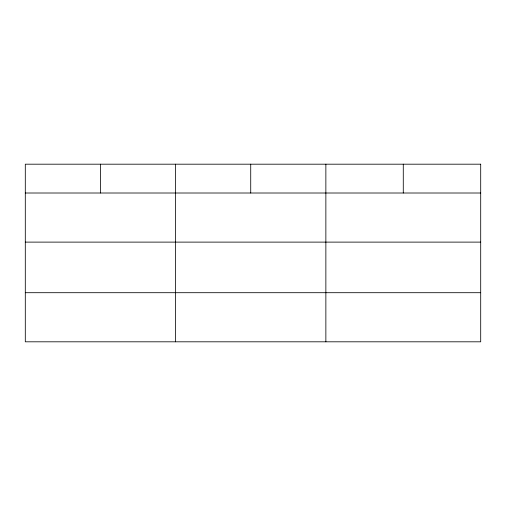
<?xml version="1.0" encoding="UTF-8"?>
<svg xmlns="http://www.w3.org/2000/svg" width="506" height="506" viewBox="0 0 506 506"><rect width="100%" height="100%" fill="white"/><g stroke="black" fill="none" stroke-linecap="round" stroke-linejoin="round"><path stroke-width="0.76" d="M25.3 193.007L480.7 193.007M25.3 242.115L480.7 242.115M25.3 292.702L480.7 292.702M403.282 164.191L403.282 193.007M325.864 164.191L325.864 341.809M250.723 164.191L250.723 193.007M175.582 164.191L175.582 341.809M100.441 164.191L100.441 193.007M480.7 164.191L25.3 164.191L25.3 341.809L480.7 341.809L480.7 164.191"/></g></svg>
